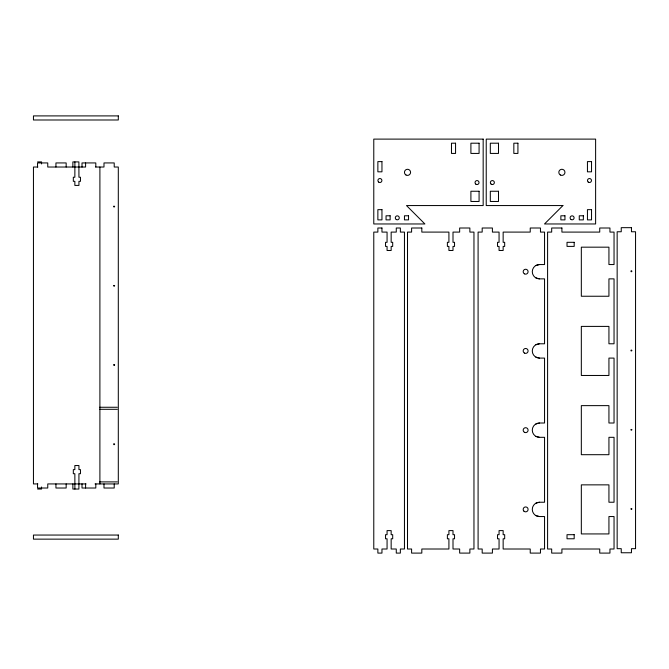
<?xml version="1.0" encoding="UTF-8"?>
<svg xmlns="http://www.w3.org/2000/svg" width="669" height="669" viewBox="0 0 669 669"><rect width="100%" height="100%" fill="white"/><g stroke="black" fill="none" stroke-linecap="round" stroke-linejoin="round"><path stroke-width="1" d="M535.861 265.509L539.44 264.548L544.549 264.548L544.549 232.093L540.46 232.093L540.46 228.004L530.233 228.004L530.233 232.093L503.147 232.093L503.147 242.312L504.677 242.312L504.677 246.401L503.147 246.401L503.147 250.49L499.057 250.49L499.057 246.401L497.519 246.401L497.519 242.312L499.057 242.312L499.057 232.093L492.409 232.093L492.409 228.004L482.182 228.004L482.182 232.093L478.092 232.093L478.092 549.006L482.182 549.006L482.182 553.096L492.409 553.096L492.409 549.006L499.057 549.006L499.057 538.779L497.519 538.779L497.519 534.69L499.057 534.69L499.057 530.601L503.147 530.601L503.147 534.69L504.677 534.69L504.677 538.779L503.147 538.779L503.147 549.006L530.233 549.006L530.233 553.096L540.46 553.096L540.46 549.006L544.549 549.006L544.549 516.543L539.44 516.543L535.861 515.59M535.861 344.736L539.44 343.782L544.549 343.782L544.549 278.864L539.44 278.864L535.861 277.903M535.861 423.962L539.44 423.009L544.549 423.009L544.549 358.091L539.44 358.091L535.861 357.129M535.861 503.197L539.44 502.235L544.549 502.235L544.549 437.317L539.44 437.317L535.861 436.364M37.623 161.906L41.545 161.906L41.545 163.955M37.857 167.024L33.45 167.024L33.45 483.93L37.857 483.93M95.65 167.024L103.988 167.024L103.988 162.935L114.215 162.935L114.215 167.024L118.304 167.024L118.304 483.93L95.023 483.93M99.673 407.262L117.276 407.262M99.43 409.303L117.276 409.303M99.43 481.889L117.276 481.889M86.084 483.93L47.758 483.93L47.758 488.019L37.539 488.019L37.539 483.93M37.623 489.047L41.545 489.047L41.545 486.999M114.215 483.93L114.215 488.019L103.988 488.019L103.988 483.93M99.898 167.024L99.898 483.93M95.809 167.024L95.809 162.935L82.011 162.935L82.011 167.116M95.809 483.93L95.809 488.019L82.011 488.019L82.011 483.838M85.59 162.935L85.59 167.024L47.758 167.024L47.758 162.935L37.539 162.935L37.539 167.024M85.59 483.93L85.59 488.019M74.903 161.906L74.853 177.243L73.322 177.243L73.322 181.332L74.853 181.332L74.853 185.422L78.942 185.422L78.942 181.332L80.472 181.332L80.472 177.243L78.942 177.243L78.892 161.906L72.862 161.906L72.862 167.024M74.903 489.047L74.853 473.711L73.322 473.711L73.322 469.621L74.853 469.621L74.853 465.532L78.942 465.532L78.942 469.621L80.472 469.621L80.472 473.711L78.942 473.711L78.892 489.047L72.862 489.047L72.862 483.93M66.164 167.024L66.164 162.935L55.937 162.935L55.937 167.024M66.164 483.93L66.164 488.019L55.937 488.019L55.937 483.93M539.44 278.864A7.158 7.158 0 0 1 532.281 271.706A7.158 7.158 0 0 1 539.44 264.548M539.44 358.091A7.158 7.158 0 0 1 532.281 350.932A7.158 7.158 0 0 1 539.44 343.782M539.44 437.317A7.158 7.158 0 0 1 532.281 430.167A7.158 7.158 0 0 1 539.44 423.009M539.44 516.543A7.158 7.158 0 0 1 532.281 509.393A7.158 7.158 0 0 1 539.44 502.235M113.914 206.219C113.195 208.109 115.929 206.119 113.914 206.219M113.914 285.446C113.195 287.336 115.929 285.354 113.914 285.446M113.914 364.68C113.195 366.562 115.929 364.58 113.914 364.68M113.914 443.907C113.195 445.788 115.929 443.806 113.914 443.907M631.16 270.962C630.441 272.852 633.175 270.861 631.16 270.962M631.16 350.188C630.441 352.078 633.175 350.096 631.16 350.188M631.16 429.423C630.441 431.304 633.175 429.322 631.16 429.423M631.16 508.649C630.441 510.531 633.175 508.549 631.16 508.649M562.905 205.559L544.507 223.964L595.619 223.964L595.619 139.11L486.229 139.11L486.229 205.559L562.905 205.559M118.304 115.904L33.45 115.904L33.45 119.994L118.304 119.994L118.304 115.904M483.169 139.11L373.779 139.11L373.779 223.964L424.899 223.964L406.493 205.559L483.169 205.559L483.169 139.11M455.564 143.199L451.475 143.199L451.475 153.427L455.564 153.427L455.564 143.199M479.079 143.199L470.901 143.199L470.901 153.427L479.079 153.427L479.079 143.199M498.497 143.199L490.318 143.199L490.318 153.427L498.497 153.427L498.497 143.199M517.923 143.199L513.834 143.199L513.834 153.427L517.923 153.427L517.923 143.199M381.957 161.605L377.868 161.605L377.868 171.824L381.957 171.824L381.957 161.605M591.53 161.605L587.441 161.605L587.441 171.824L591.53 171.824L591.53 161.605M479.079 191.25L470.901 191.25L470.901 201.469L479.079 201.469L479.079 191.25M498.497 191.25L490.318 191.25L490.318 201.469L498.497 201.469L498.497 191.25M381.957 209.648L377.868 209.648L377.868 219.875L381.957 219.875L381.957 209.648M591.53 209.648L587.441 209.648L587.441 219.875L591.53 219.875L591.53 209.648M390.136 215.786L386.046 215.786L386.046 219.875L390.136 219.875L390.136 215.786M408.542 215.786L404.452 215.786L404.452 219.875L408.542 219.875L408.542 215.786M564.954 215.786L560.865 215.786L560.865 219.875L564.954 219.875L564.954 215.786M583.351 215.786L579.262 215.786L579.262 219.875L583.351 219.875L583.351 215.786M631.461 227.669L621.242 227.669L621.242 231.758L617.153 231.758L617.153 548.672L621.242 548.672L621.242 552.761L631.461 552.761L631.461 548.672L635.55 548.672L635.55 231.758L631.461 231.758L631.461 227.669M381.957 228.004L377.868 228.004L377.868 232.093L373.779 232.093L373.779 549.006L377.868 549.006L377.868 553.096L381.957 553.096L381.957 549.006L387.067 549.006L387.067 538.779L385.536 538.779L385.536 534.69L387.067 534.69L387.067 530.601L391.156 530.601L391.156 534.69L392.695 534.69L392.695 538.779L391.156 538.779L391.156 549.006L396.274 549.006L396.274 553.096L400.363 553.096L400.363 549.006L404.452 549.006L404.452 232.093L400.363 232.093L400.363 228.004L396.274 228.004L396.274 232.093L391.156 232.093L391.156 242.312L392.695 242.312L392.695 246.401L391.156 246.401L391.156 250.49L387.067 250.49L387.067 246.401L385.536 246.401L385.536 242.312L387.067 242.312L387.067 232.093L381.957 232.093L381.957 228.004M421.821 228.004L411.602 228.004L411.602 232.093L407.513 232.093L407.513 549.006L411.602 549.006L411.602 553.096L421.821 553.096L421.821 549.006L448.916 549.006L448.916 538.779L447.385 538.779L447.385 534.69L448.916 534.69L448.916 530.601L453.005 530.601L453.005 534.69L454.535 534.69L454.535 538.779L453.005 538.779L453.005 549.006L459.653 549.006L459.653 553.096L469.872 553.096L469.872 549.006L473.961 549.006L473.961 232.093L469.872 232.093L469.872 228.004L459.653 228.004L459.653 232.093L453.005 232.093L453.005 242.312L454.535 242.312L454.535 246.401L453.005 246.401L453.005 250.49L448.916 250.49L448.916 246.401L447.385 246.401L447.385 242.312L448.916 242.312L448.916 232.093L421.821 232.093L421.821 228.004M561.91 228.004L551.682 228.004L551.682 232.093L547.593 232.093L547.593 549.006L551.682 549.006L551.682 553.096L561.91 553.096L561.91 549.006L599.733 549.006L599.733 553.096L609.952 553.096L609.952 549.006L614.042 549.006L614.042 516.543L608.932 516.543L608.932 533.929L581.328 533.929L581.328 484.858L608.932 484.858L608.932 502.235L614.042 502.235L614.042 437.317L608.932 437.317L608.932 454.694L581.328 454.694L581.328 405.631L608.932 405.631L608.932 423.009L614.042 423.009L614.042 358.091L608.932 358.091L608.932 375.468L581.328 375.468L581.328 326.397L608.932 326.397L608.932 343.782L614.042 343.782L614.042 278.864L608.932 278.864L608.932 296.242L581.328 296.242L581.328 247.17L608.932 247.17L608.932 264.548L614.042 264.548L614.042 232.093L609.952 232.093L609.952 228.004L599.733 228.004L599.733 232.093L561.91 232.093L561.91 228.004M574.178 242.312L567.019 242.312L567.019 246.401L574.178 246.401L574.178 242.312M574.178 534.69L567.019 534.69L567.019 538.779L574.178 538.779L574.178 534.69M118.304 535.049L33.45 535.049L33.45 539.139L118.304 539.139L118.304 535.049M571.109 219.557A1.99 1.99 0 0 0 574.102 217.826A1.99 1.99 0 0 0 571.109 216.104A1.99 1.99 0 0 0 571.109 219.557M560.346 174.994A3.069 3.069 0 0 0 564.954 172.334A3.069 3.069 0 0 0 560.346 169.683A3.069 3.069 0 0 0 560.346 174.994M588.202 182.043A1.99 1.99 0 0 0 591.446 180.864A1.99 1.99 0 0 0 588.804 178.64A1.99 1.99 0 0 0 588.202 182.043M491.088 184.084A1.99 1.99 0 0 0 494.332 182.905A1.99 1.99 0 0 0 491.682 180.689A1.99 1.99 0 0 0 491.088 184.084M396.299 219.557A1.99 1.99 0 0 0 399.284 217.826A1.99 1.99 0 0 0 396.299 216.104A1.99 1.99 0 0 0 396.299 219.557M405.983 174.994A3.069 3.069 0 0 0 410.582 172.334A3.069 3.069 0 0 0 405.983 169.683A3.069 3.069 0 0 0 405.983 174.994M378.629 182.043A1.99 1.99 0 0 0 381.874 180.864A1.99 1.99 0 0 0 379.231 178.64A1.99 1.99 0 0 0 378.629 182.043M475.751 184.084A1.99 1.99 0 0 0 478.996 182.905A1.99 1.99 0 0 0 476.353 180.689A1.99 1.99 0 0 0 475.751 184.084M524.404 353.056A2.45 2.45 0 0 0 528.092 350.932A2.45 2.45 0 0 0 524.404 348.808A2.45 2.45 0 0 0 524.404 353.056M524.404 432.291A2.45 2.45 0 0 0 528.092 430.167A2.45 2.45 0 0 0 524.404 428.035A2.45 2.45 0 0 0 524.404 432.291M523.902 511.124A2.45 2.45 0 0 0 528.008 510.029A2.45 2.45 0 0 0 524.998 507.018A2.45 2.45 0 0 0 523.902 511.124M524.404 273.83A2.45 2.45 0 0 0 528.092 271.706A2.45 2.45 0 0 0 524.404 269.582A2.45 2.45 0 0 0 524.404 273.83"/></g></svg>
